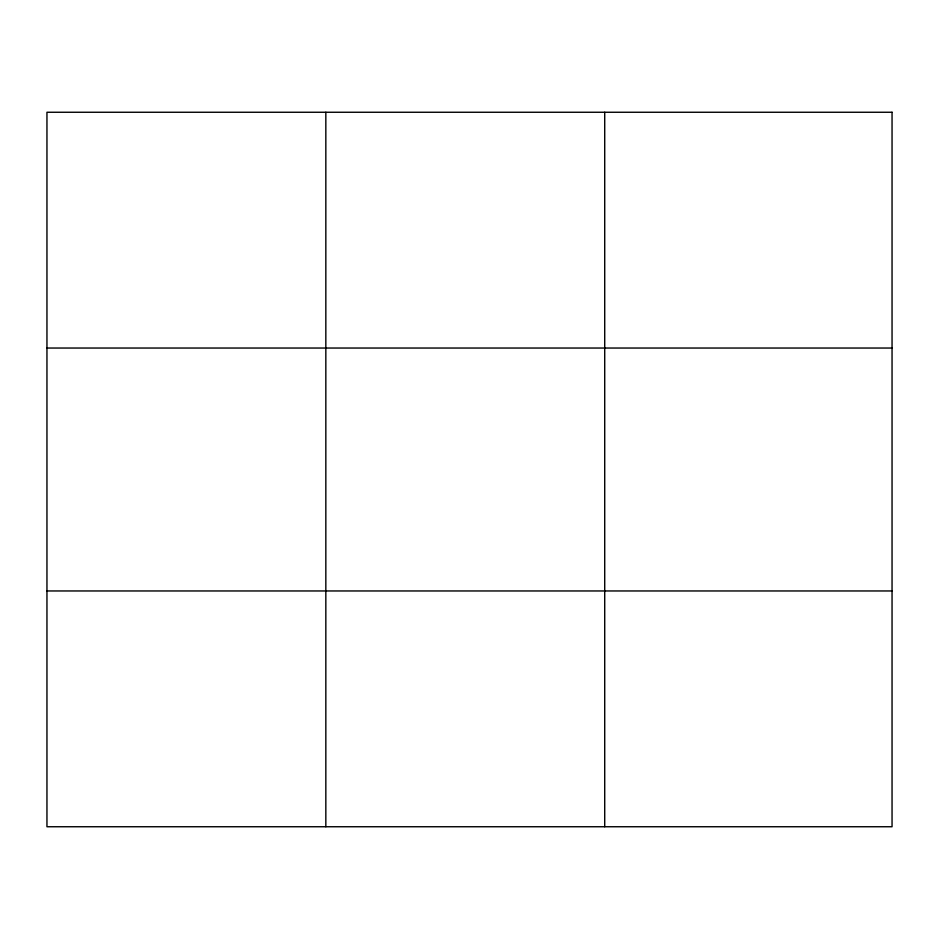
<?xml version="1.0" encoding="UTF-8"?>
<svg xmlns="http://www.w3.org/2000/svg" width="939" height="939" viewBox="0 0 939 939"><rect width="100%" height="100%" fill="white"/><g stroke="black" fill="none" stroke-linecap="round" stroke-linejoin="round"><path stroke-width="1.41" d="M325.833 112.257L325.833 826.743M604.716 112.257L604.716 826.743M46.95 348.04L892.05 348.04M46.95 590.96L892.05 590.96M892.05 112.257L892.05 826.743L46.95 826.743L46.95 112.257L892.05 112.257"/></g></svg>
